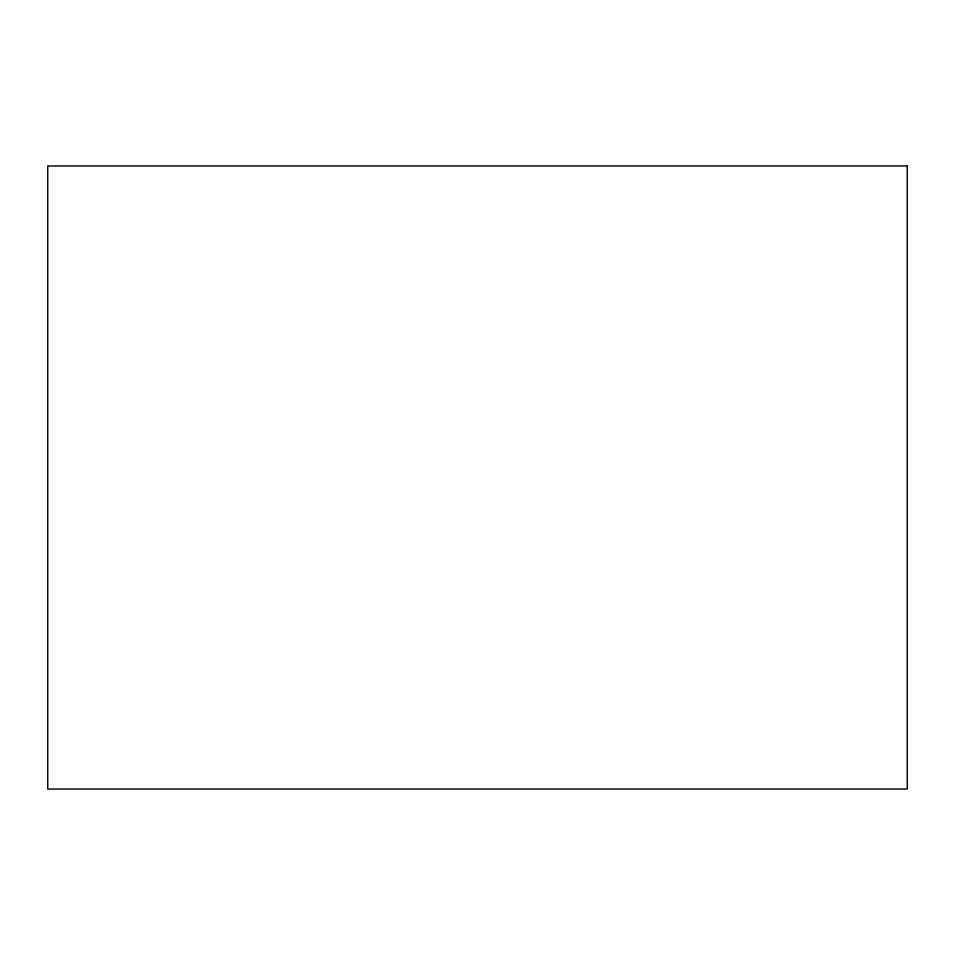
<?xml version="1.0" encoding="UTF-8"?>
<svg xmlns="http://www.w3.org/2000/svg" width="955" height="955" viewBox="0 0 955 955"><rect width="100%" height="100%" fill="white"/><g stroke="black" fill="none" stroke-linecap="round" stroke-linejoin="round"><path stroke-width="1.43" d="M907.25 165.967L47.75 165.967L47.75 789.033L907.25 789.033L907.25 165.967"/></g></svg>
